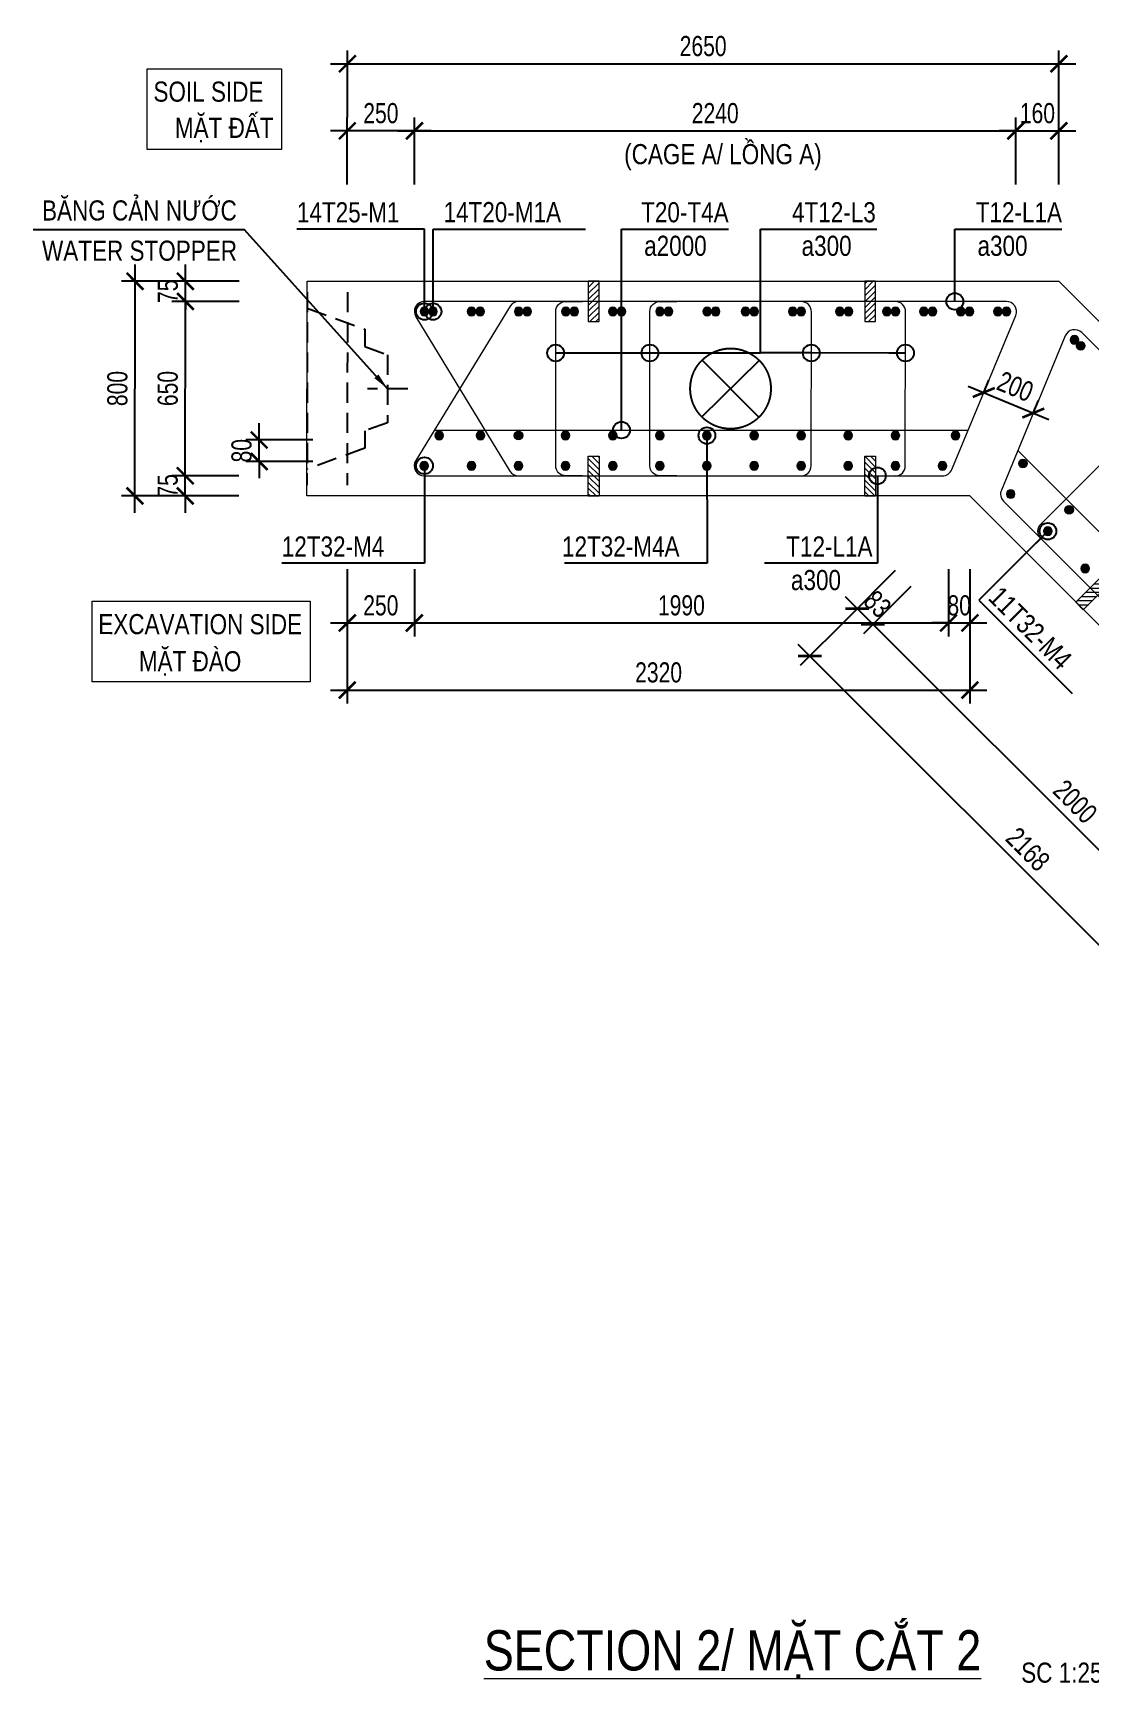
# Model space of a CAD drawing. Header units: millimetres. Extents: x 2611025 to 4139346, y -89870 to 101087.
# Drawn here: x 3181201 to 3196950, y -54575 to -29976 of the extents above; entities that cross this region are included whole.
import ezdxf
from ezdxf.enums import TextEntityAlignment as Align

# ---------------------------------------------------------------- set-up
doc = ezdxf.new("R2010")
doc.units = ezdxf.units.MM
doc.header["$LTSCALE"] = 1200
doc.header["$PDMODE"] = 35
doc.linetypes.add('CENTER', pattern=[2, 1.25, -0.25, 0.25, -0.25])
doc.linetypes.add('HIDDEN', pattern=[0.375, 0.25, -0.125])
for name, color, linetype, lineweight in [('5', 5, 'Continuous', 13), ('BOUND', 3, 'Continuous', 20), ('CWS', 8, 'HIDDEN', 9), ('ENOTE', 2, 'Continuous', 15), ('GRID', 74, 'CENTER', 15), ('LEADER', 8, 'Continuous', 9), ('MCT', 6, 'Continuous', 20), ('TEXTEN', 3, 'Continuous', 13), ('TEXTMA', 2, 'Continuous', 13), ('TEXTVN', 2, 'Continuous', 20), ('TIE', 4, 'Continuous', 13)]:
    doc.layers.add(name, color=color, linetype=linetype, lineweight=lineweight)
for name, color, linetype in [('CDC.02.DIM', 1, 'Continuous'), ('CDC.04.HIDDEN', 8, 'HIDDEN'), ('CDC.11.NOTE', 8, 'Continuous'), ('MIE', 5, 'HIDDEN')]:
    doc.layers.add(name, color=color, linetype=linetype)
doc.styles.add('DB_Arial', font='arial.ttf', dxfattribs={"width": 0.8})
doc.styles.add('SMTEXT', font='arial.ttf', dxfattribs={"width": 0.75})
doc.dimstyles.new('BSV1-100', dxfattribs={"dimtxt": 300, "dimasz": 250, "dimexe": 200, "dimexo": 0, "dimgap": 108, "dimtad": 1, "dimdec": 0, "dimdsep": 46, "dimtxsty": 'SMTEXT', "dimblk": 'ARCHTICK', "dimcen": 100, "dimdle": 250, "dimclrd": 256, "dimclre": 256, "dimclrt": 1, "dimadec": 0, "dimazin": 0, "dimtfac": 1, "dimtdec": 0, "dimtix": 1, "dimtmove": 2, "dimatfit": 3, "dimfxl": 720, "dimfxlon": 1, "dimtolj": 1, "dimtzin": 0, "dimarcsym": 0})
doc.dimstyles.new('BSV25', dxfattribs={"dimtxt": 300, "dimasz": 250, "dimexe": 200, "dimexo": 0, "dimgap": 108, "dimtad": 1, "dimdec": 0, "dimlfac": 0.25, "dimdsep": 46, "dimtxsty": 'SMTEXT', "dimblk": 'ARCHTICK', "dimcen": 100, "dimdle": 250, "dimclrd": 256, "dimclre": 256, "dimclrt": 2, "dimadec": 0, "dimazin": 0, "dimtfac": 1, "dimtdec": 0, "dimtix": 1, "dimtmove": 2, "dimatfit": 3, "dimfxl": 800, "dimfxlon": 1, "dimtolj": 1, "dimtzin": 0, "dimarcsym": 0})

# ---------------------------------------------------------------- blocks, each defined once
blk = doc.blocks.new('cws800')
at = {"layer": 'CDC.04.HIDDEN'}
for p, q in [((-600, 1440), (-600, -1440)), ((0, 1440), (0, -1440))]:
    blk.add_line(p, q, dxfattribs=at)
for points in [[(0, 1200), (-860, 888), (-860, 627), (-1200, 507), (-1200, -507), (-860, -627), (-860, -888), (0, -1200)], [(-1500, 0), (-900, 0)]]:
    blk.add_lwpolyline(points, dxfattribs=at)
blk = doc.blocks.new('mct1')
at = {"lineweight": 9}
h = blk.add_hatch(color=256, dxfattribs=at)
h.dxf.hatch_style = 1
h.paths.add_polyline_path([(-16, 0, 1), (16, 0, 1)])
blk.add_circle((0, 0), 16, dxfattribs=at)
blk = doc.blocks.new('_ArchTick')
at = {"color": 0, "linetype": 'ByBlock', "const_width": 0.15}
blk.add_lwpolyline([(-0.5, -0.5), (0.5, 0.5)], dxfattribs=at)
blk = doc.blocks.new('*D758')
at = {"layer": 'CDC.02.DIM', "lineweight": -2, "transparency": 16777216}
for p, q in [((3195367, -35335), (3195444, -35150)), ((3195136, -35239), (3196337, -35737)), ((3196106, -35641), (3196183, -35456))]:
    blk.add_line(p, q, dxfattribs=at)
at = {"layer": 'Defpoints', "color": 0, "transparency": 16777216}
for p in [(3195367, -35335), (3196106, -35641), (3196106, -35641)]:
    blk.add_point(p, dxfattribs=at)
at = {"layer": 'CDC.02.DIM', "lineweight": -2, "transparency": 16777216, "xscale": 250, "yscale": 250, "zscale": 250}
for p, rotation in [((3195367, -35335), 157.5000000000479), ((3196106, -35641), 337.5000000000479)]:
    blk.add_blockref('_ArchTick', p, dxfattribs=dict(at, rotation=rotation))
at = {"layer": 'CDC.02.DIM', "color": 2, "transparency": 16777216, "insert": (3195837, -35247), "char_height": 300, "attachment_point": 5, "rotation": 337.5, "style": 'SMTEXT'}
blk.add_mtext('\\A1;200', dxfattribs=at)
blk = doc.blocks.new('*D726')
at = {"layer": 'CDC.02.DIM', "lineweight": -2, "transparency": 16777216}
for p, q in [((3185885, -31234), (3185885, -30234)), ((3196487, -31234), (3196487, -30234)), ((3185635, -30434), (3196737, -30434))]:
    blk.add_line(p, q, dxfattribs=at)
at = {"layer": 'Defpoints', "color": 0, "transparency": 16777216}
for p in [(3196487, -30434), (3185885, -33678), (3196487, -33678)]:
    blk.add_point(p, dxfattribs=at)
at = {"layer": 'CDC.02.DIM', "lineweight": -2, "transparency": 16777216, "xscale": 250, "yscale": 250, "zscale": 250, "rotation": 180}
blk.add_blockref('_ArchTick', (3185885, -30434), dxfattribs=at)
at = {"layer": 'CDC.02.DIM', "lineweight": -2, "transparency": 16777216, "xscale": 250, "yscale": 250, "zscale": 250}
blk.add_blockref('_ArchTick', (3196487, -30434), dxfattribs=at)
at = {"layer": 'CDC.02.DIM', "color": 2, "transparency": 16777216, "insert": (3191186, -30172), "char_height": 300, "attachment_point": 5, "style": 'SMTEXT'}
blk.add_mtext('\\A1;2650', dxfattribs=at)
blk = doc.blocks.new('*D727')
at = {"layer": 'CDC.02.DIM', "lineweight": -2, "transparency": 16777216}
for p, q in [((3185883, -38971), (3185883, -39971)), ((3195161, -38971), (3195161, -39971)), ((3185633, -39771), (3195411, -39771))]:
    blk.add_line(p, q, dxfattribs=at)
at = {"layer": 'Defpoints', "color": 0, "transparency": 16777216}
for p in [(3185883, -36878), (3195161, -36878), (3195161, -39771)]:
    blk.add_point(p, dxfattribs=at)
at = {"layer": 'CDC.02.DIM', "lineweight": -2, "transparency": 16777216, "xscale": 250, "yscale": 250, "zscale": 250, "rotation": 180}
blk.add_blockref('_ArchTick', (3185883, -39771), dxfattribs=at)
at = {"layer": 'CDC.02.DIM', "lineweight": -2, "transparency": 16777216, "xscale": 250, "yscale": 250, "zscale": 250}
blk.add_blockref('_ArchTick', (3195161, -39771), dxfattribs=at)
at = {"layer": 'CDC.02.DIM', "color": 2, "transparency": 16777216, "insert": (3190522, -39510), "char_height": 300, "attachment_point": 5, "style": 'SMTEXT'}
blk.add_mtext('\\A1;2320', dxfattribs=at)
blk = doc.blocks.new('*D728')
at = {"layer": 'CDC.02.DIM', "lineweight": -2, "transparency": 16777216}
for p, q in [((3186883, -37971), (3186883, -38971)), ((3194842, -37971), (3194842, -38971)), ((3186633, -38771), (3195092, -38771))]:
    blk.add_line(p, q, dxfattribs=at)
at = {"layer": 'Defpoints', "color": 0, "transparency": 16777216}
for p in [(3186883, -36878), (3194842, -36878), (3194842, -38771)]:
    blk.add_point(p, dxfattribs=at)
at = {"layer": 'CDC.02.DIM', "lineweight": -2, "transparency": 16777216, "xscale": 250, "yscale": 250, "zscale": 250, "rotation": 180}
blk.add_blockref('_ArchTick', (3186883, -38771), dxfattribs=at)
at = {"layer": 'CDC.02.DIM', "lineweight": -2, "transparency": 16777216, "xscale": 250, "yscale": 250, "zscale": 250}
blk.add_blockref('_ArchTick', (3194842, -38771), dxfattribs=at)
at = {"layer": 'CDC.02.DIM', "color": 2, "transparency": 16777216, "insert": (3190862, -38510), "char_height": 300, "attachment_point": 5, "style": 'SMTEXT'}
blk.add_mtext('\\A1;1990', dxfattribs=at)
blk = doc.blocks.new('*D729')
at = {"layer": 'CDC.02.DIM', "lineweight": -2, "transparency": 16777216}
for p, q in [((3185883, -37971), (3185883, -38971)), ((3186883, -37971), (3186883, -38971)), ((3185633, -38771), (3187133, -38771))]:
    blk.add_line(p, q, dxfattribs=at)
at = {"layer": 'Defpoints', "color": 0, "transparency": 16777216}
for p in [(3185883, -36878), (3186883, -36878), (3186883, -38771)]:
    blk.add_point(p, dxfattribs=at)
at = {"layer": 'CDC.02.DIM', "lineweight": -2, "transparency": 16777216, "xscale": 250, "yscale": 250, "zscale": 250, "rotation": 180}
blk.add_blockref('_ArchTick', (3185883, -38771), dxfattribs=at)
at = {"layer": 'CDC.02.DIM', "lineweight": -2, "transparency": 16777216, "xscale": 250, "yscale": 250, "zscale": 250}
blk.add_blockref('_ArchTick', (3186883, -38771), dxfattribs=at)
at = {"layer": 'CDC.02.DIM', "color": 2, "transparency": 16777216, "insert": (3186383, -38510), "char_height": 300, "attachment_point": 5, "style": 'SMTEXT'}
blk.add_mtext('\\A1;250', dxfattribs=at)
blk = doc.blocks.new('*D730')
at = {"layer": 'CDC.02.DIM', "lineweight": -2, "transparency": 16777216}
for p, q in [((3194842, -37971), (3194842, -38971)), ((3195161, -37971), (3195161, -38971)), ((3194842, -38771), (3194592, -38771)), ((3194842, -38771), (3195161, -38771)), ((3195161, -38771), (3195411, -38771))]:
    blk.add_line(p, q, dxfattribs=at)
at = {"layer": 'Defpoints', "color": 0, "transparency": 16777216}
for p in [(3194842, -36878), (3195161, -36878), (3195161, -38771)]:
    blk.add_point(p, dxfattribs=at)
at = {"layer": 'CDC.02.DIM', "lineweight": -2, "transparency": 16777216, "xscale": 250, "yscale": 250, "zscale": 250}
blk.add_blockref('_ArchTick', (3194842, -38771), dxfattribs=at)
at = {"layer": 'CDC.02.DIM', "lineweight": -2, "transparency": 16777216, "xscale": 250, "yscale": 250, "zscale": 250, "rotation": 180}
blk.add_blockref('_ArchTick', (3195161, -38771), dxfattribs=at)
at = {"layer": 'CDC.02.DIM', "color": 2, "transparency": 16777216, "insert": (3195001, -38510), "char_height": 300, "attachment_point": 5, "style": 'SMTEXT'}
blk.add_mtext('\\A1;80', dxfattribs=at)
blk = doc.blocks.new('*D731')
at = {"layer": 'CDC.02.DIM', "lineweight": -2, "transparency": 16777216}
for p, q in [((3186885, -32234), (3186885, -31234)), ((3195846, -32234), (3195846, -31234)), ((3186635, -31434), (3196096, -31434))]:
    blk.add_line(p, q, dxfattribs=at)
at = {"layer": 'Defpoints', "color": 0, "transparency": 16777216}
for p in [(3195846, -31434), (3186885, -33678), (3195846, -33678)]:
    blk.add_point(p, dxfattribs=at)
at = {"layer": 'CDC.02.DIM', "lineweight": -2, "transparency": 16777216, "xscale": 250, "yscale": 250, "zscale": 250, "rotation": 180}
blk.add_blockref('_ArchTick', (3186885, -31434), dxfattribs=at)
at = {"layer": 'CDC.02.DIM', "lineweight": -2, "transparency": 16777216, "xscale": 250, "yscale": 250, "zscale": 250}
blk.add_blockref('_ArchTick', (3195846, -31434), dxfattribs=at)
at = {"layer": 'CDC.02.DIM', "color": 2, "transparency": 16777216, "insert": (3191366, -31172), "char_height": 300, "attachment_point": 5, "style": 'SMTEXT'}
blk.add_mtext('\\A1;2240', dxfattribs=at)
blk = doc.blocks.new('*D732')
at = {"layer": 'CDC.02.DIM', "lineweight": -2, "transparency": 16777216}
for p, q in [((3185884, -32234), (3185884, -31234)), ((3186885, -32234), (3186885, -31234)), ((3187135, -31434), (3185634, -31434))]:
    blk.add_line(p, q, dxfattribs=at)
at = {"layer": 'Defpoints', "color": 0, "transparency": 16777216}
for p in [(3185884, -31434), (3185884, -34677), (3186885, -34678)]:
    blk.add_point(p, dxfattribs=at)
at = {"layer": 'CDC.02.DIM', "lineweight": -2, "transparency": 16777216, "xscale": 250, "yscale": 250, "zscale": 250, "rotation": 180}
blk.add_blockref('_ArchTick', (3185884, -31434), dxfattribs=at)
at = {"layer": 'CDC.02.DIM', "lineweight": -2, "transparency": 16777216, "xscale": 250, "yscale": 250, "zscale": 250}
blk.add_blockref('_ArchTick', (3186885, -31434), dxfattribs=at)
at = {"layer": 'CDC.02.DIM', "color": 2, "transparency": 16777216, "insert": (3186384, -31172), "char_height": 300, "attachment_point": 5, "style": 'SMTEXT'}
blk.add_mtext('\\A1;250', dxfattribs=at)
blk = doc.blocks.new('*D733')
at = {"layer": 'CDC.02.DIM', "lineweight": -2, "transparency": 16777216}
for p, q in [((3195846, -32234), (3195846, -31234)), ((3196487, -32234), (3196487, -31234)), ((3195846, -31434), (3195596, -31434)), ((3195846, -31434), (3196487, -31434)), ((3196487, -31434), (3196737, -31434))]:
    blk.add_line(p, q, dxfattribs=at)
at = {"layer": 'Defpoints', "color": 0, "transparency": 16777216}
for p in [(3196487, -31434), (3195846, -33678), (3196487, -33678)]:
    blk.add_point(p, dxfattribs=at)
at = {"layer": 'CDC.02.DIM', "lineweight": -2, "transparency": 16777216, "xscale": 250, "yscale": 250, "zscale": 250}
blk.add_blockref('_ArchTick', (3195846, -31434), dxfattribs=at)
at = {"layer": 'CDC.02.DIM', "lineweight": -2, "transparency": 16777216, "xscale": 250, "yscale": 250, "zscale": 250, "rotation": 180}
blk.add_blockref('_ArchTick', (3196487, -31434), dxfattribs=at)
at = {"layer": 'CDC.02.DIM', "color": 2, "transparency": 16777216, "insert": (3196167, -31172), "char_height": 300, "attachment_point": 5, "style": 'SMTEXT'}
blk.add_mtext('\\A1;160', dxfattribs=at)
blk = doc.blocks.new('*D734')
at = {"layer": 'CDC.02.DIM', "lineweight": -2, "transparency": 16777216}
for p, q in [((3198256, -31908), (3198963, -31201)), ((3198645, -31166), (3206918, -39439)), ((3206176, -39828), (3206883, -39121))]:
    blk.add_line(p, q, dxfattribs=at)
at = {"layer": 'Defpoints', "color": 0, "transparency": 16777216}
for p in [(3196487, -33678), (3206741, -39262), (3204406, -41597)]:
    blk.add_point(p, dxfattribs=at)
at = {"layer": 'CDC.02.DIM', "lineweight": -2, "transparency": 16777216, "xscale": 250, "yscale": 250, "zscale": 250}
for p, rotation in [((3198822, -31343), 135.0000000000034), ((3206741, -39262), 315.0000000000034)]:
    blk.add_blockref('_ArchTick', p, dxfattribs=dict(at, rotation=rotation))
at = {"layer": 'CDC.02.DIM', "color": 2, "transparency": 16777216, "insert": (3202966, -35118), "char_height": 300, "attachment_point": 5, "rotation": 315, "style": 'SMTEXT'}
blk.add_mtext('\\A1;2800', dxfattribs=at)
blk = doc.blocks.new('*D735')
at = {"layer": 'CDC.02.DIM', "lineweight": -2, "transparency": 16777216}
for p, q in [((3198008, -33075), (3198716, -32368)), ((3198397, -32333), (3205765, -39700)), ((3205023, -40089), (3205730, -39382))]:
    blk.add_line(p, q, dxfattribs=at)
at = {"layer": 'Defpoints', "color": 0, "transparency": 16777216}
for p in [(3196687, -34397), (3205588, -39524), (3203703, -41409)]:
    blk.add_point(p, dxfattribs=at)
at = {"layer": 'CDC.02.DIM', "lineweight": -2, "transparency": 16777216, "xscale": 250, "yscale": 250, "zscale": 250}
for p, rotation in [((3198574, -32509), 135.0000000000034), ((3205588, -39524), 315.0000000000034)]:
    blk.add_blockref('_ArchTick', p, dxfattribs=dict(at, rotation=rotation))
at = {"layer": 'CDC.02.DIM', "color": 2, "transparency": 16777216, "insert": (3202266, -35832), "char_height": 300, "attachment_point": 5, "rotation": 315, "style": 'SMTEXT'}
blk.add_mtext('\\A1;2480', dxfattribs=at)
blk = doc.blocks.new('*D736')
at = {"layer": 'CDC.02.DIM', "lineweight": -2, "transparency": 16777216}
for p, q in [((3197549, -32615), (3198256, -31908)), ((3198115, -32050), (3197938, -31873)), ((3198574, -32509), (3198115, -32050)), ((3198008, -33075), (3198716, -32368)), ((3198574, -32509), (3198751, -32686))]:
    blk.add_line(p, q, dxfattribs=at)
at = {"layer": 'Defpoints', "color": 0, "transparency": 16777216}
for p in [(3198115, -32050), (3196487, -33678), (3196687, -34397)]:
    blk.add_point(p, dxfattribs=at)
at = {"layer": 'CDC.02.DIM', "lineweight": -2, "transparency": 16777216, "xscale": 250, "yscale": 250, "zscale": 250}
for p, rotation in [((3198115, -32050), 315.0000000000034), ((3198574, -32509), 135.0000000000034)]:
    blk.add_blockref('_ArchTick', p, dxfattribs=dict(at, rotation=rotation))
at = {"layer": 'CDC.02.DIM', "color": 2, "transparency": 16777216, "insert": (3198529, -32095), "char_height": 300, "attachment_point": 5, "rotation": 315, "style": 'SMTEXT'}
blk.add_mtext('\\A1;162', dxfattribs=at)
blk = doc.blocks.new('*D738')
at = {"layer": 'CDC.02.DIM', "lineweight": -2, "transparency": 16777216}
for p, q in [((3193341, -38698), (3192633, -39405)), ((3192598, -39087), (3199083, -45572)), ((3199472, -44830), (3198765, -45537))]:
    blk.add_line(p, q, dxfattribs=at)
at = {"layer": 'Defpoints', "color": 0, "transparency": 16777216}
for p in [(3195161, -36878), (3201293, -43009), (3198906, -45396)]:
    blk.add_point(p, dxfattribs=at)
at = {"layer": 'CDC.02.DIM', "lineweight": -2, "transparency": 16777216, "xscale": 250, "yscale": 250, "zscale": 250}
for p, rotation in [((3192775, -39264), 135.0000000000034), ((3198906, -45396), 315.0000000000034)]:
    blk.add_blockref('_ArchTick', p, dxfattribs=dict(at, rotation=rotation))
at = {"layer": 'CDC.02.DIM', "color": 2, "transparency": 16777216, "insert": (3196025, -42145), "char_height": 300, "attachment_point": 5, "rotation": 315, "style": 'SMTEXT'}
blk.add_mtext('\\A1;2168', dxfattribs=at)
blk = doc.blocks.new('*D739')
at = {"layer": 'CDC.02.DIM', "lineweight": -2, "transparency": 16777216}
for p, q in [((3194282, -38226), (3193575, -38933)), ((3193540, -38615), (3199551, -44626)), ((3199939, -43883), (3199232, -44590))]:
    blk.add_line(p, q, dxfattribs=at)
at = {"layer": 'Defpoints', "color": 0, "transparency": 16777216}
for p in [(3195626, -36882), (3201284, -42539), (3199374, -44449)]:
    blk.add_point(p, dxfattribs=at)
at = {"layer": 'CDC.02.DIM', "lineweight": -2, "transparency": 16777216, "xscale": 250, "yscale": 250, "zscale": 250}
for p, rotation in [((3193716, -38791), 135.0000000000034), ((3199374, -44449), 315.0000000000034)]:
    blk.add_blockref('_ArchTick', p, dxfattribs=dict(at, rotation=rotation))
at = {"layer": 'CDC.02.DIM', "color": 2, "transparency": 16777216, "insert": (3196730, -41435), "char_height": 300, "attachment_point": 5, "rotation": 315, "style": 'SMTEXT'}
blk.add_mtext('\\A1;2000', dxfattribs=at)
blk = doc.blocks.new('*D741')
at = {"layer": 'CDC.02.DIM', "lineweight": -2, "transparency": 16777216}
for p, q in [((3194048, -37991), (3193341, -38698)), ((3194282, -38226), (3193575, -38933)), ((3193482, -38557), (3193305, -38380)), ((3193482, -38557), (3193716, -38791)), ((3193716, -38791), (3193893, -38968))]:
    blk.add_line(p, q, dxfattribs=at)
at = {"layer": 'Defpoints', "color": 0, "transparency": 16777216}
for p in [(3195161, -36878), (3195626, -36882), (3193716, -38791)]:
    blk.add_point(p, dxfattribs=at)
at = {"layer": 'CDC.02.DIM', "lineweight": -2, "transparency": 16777216, "xscale": 250, "yscale": 250, "zscale": 250}
for p, rotation in [((3193482, -38557), 315.0000000000034), ((3193716, -38791), 135.0000000000034)]:
    blk.add_blockref('_ArchTick', p, dxfattribs=dict(at, rotation=rotation))
at = {"layer": 'CDC.02.DIM', "color": 2, "transparency": 16777216, "insert": (3193784, -38489), "char_height": 300, "attachment_point": 5, "rotation": 315, "style": 'SMTEXT'}
blk.add_mtext('\\A1;83', dxfattribs=at)
blk = doc.blocks.new('*D750')
at = {"layer": 'CDC.02.DIM', "lineweight": -2, "transparency": 16777216}
for p, q in [((3182719, -37127), (3182721, -33427)), ((3183521, -33677), (3182521, -33676)), ((3183519, -36877), (3182519, -36876))]:
    blk.add_line(p, q, dxfattribs=at)
at = {"layer": 'Defpoints', "color": 0, "transparency": 16777216}
for p in [(3182721, -33677), (3185285, -33678), (3185283, -36878)]:
    blk.add_point(p, dxfattribs=at)
at = {"layer": 'CDC.02.DIM', "lineweight": -2, "transparency": 16777216, "xscale": 250, "yscale": 250, "zscale": 250}
for p, rotation in [((3182721, -33677), 89.96419014294348), ((3182719, -36877), 269.9641901429435)]:
    blk.add_blockref('_ArchTick', p, dxfattribs=dict(at, rotation=rotation))
at = {"layer": 'CDC.02.DIM', "color": 2, "transparency": 16777216, "insert": (3182459, -35276), "char_height": 300, "attachment_point": 5, "rotation": 89.9642, "style": 'SMTEXT'}
blk.add_mtext('\\A1;800', dxfattribs=at)
blk = doc.blocks.new('*D751')
at = {"layer": 'CDC.02.DIM', "lineweight": -2, "transparency": 16777216}
for p, q in [((3183469, -36577), (3183469, -36327)), ((3184269, -36578), (3183269, -36577)), ((3183469, -36877), (3183469, -36577)), ((3184269, -36877), (3183269, -36876)), ((3183469, -36877), (3183469, -37127))]:
    blk.add_line(p, q, dxfattribs=at)
at = {"layer": 'Defpoints', "color": 0, "transparency": 16777216}
for p in [(3183469, -36577), (3185283, -36578), (3185283, -36878)]:
    blk.add_point(p, dxfattribs=at)
at = {"layer": 'CDC.02.DIM', "lineweight": -2, "transparency": 16777216, "xscale": 250, "yscale": 250, "zscale": 250}
for p, rotation in [((3183469, -36577), 269.9641901429435), ((3183469, -36877), 89.96419014294348)]:
    blk.add_blockref('_ArchTick', p, dxfattribs=dict(at, rotation=rotation))
at = {"layer": 'CDC.02.DIM', "color": 2, "transparency": 16777216, "insert": (3183208, -36727), "char_height": 300, "attachment_point": 5, "rotation": 89.9642, "style": 'SMTEXT'}
blk.add_mtext('\\A1;75', dxfattribs=at)
blk = doc.blocks.new('*D752')
at = {"layer": 'CDC.02.DIM', "lineweight": -2, "transparency": 16777216}
for p, q in [((3183469, -36827), (3183471, -33727)), ((3184271, -33977), (3183271, -33976)), ((3184269, -36577), (3183269, -36576))]:
    blk.add_line(p, q, dxfattribs=at)
at = {"layer": 'Defpoints', "color": 0, "transparency": 16777216}
for p in [(3183471, -33977), (3185285, -33978), (3185283, -36578)]:
    blk.add_point(p, dxfattribs=at)
at = {"layer": 'CDC.02.DIM', "lineweight": -2, "transparency": 16777216, "xscale": 250, "yscale": 250, "zscale": 250}
for p, rotation in [((3183471, -33977), 89.96419014294348), ((3183469, -36577), 269.9641901429435)]:
    blk.add_blockref('_ArchTick', p, dxfattribs=dict(at, rotation=rotation))
at = {"layer": 'CDC.02.DIM', "color": 2, "transparency": 16777216, "insert": (3183209, -35276), "char_height": 300, "attachment_point": 5, "rotation": 89.9642, "style": 'SMTEXT'}
blk.add_mtext('\\A1;650', dxfattribs=at)
blk = doc.blocks.new('*D753')
at = {"layer": 'CDC.02.DIM', "lineweight": -2, "transparency": 16777216}
for p, q in [((3183471, -33677), (3183471, -33427)), ((3184271, -33677), (3183271, -33676)), ((3183471, -33977), (3183471, -33677)), ((3184271, -33977), (3183271, -33976)), ((3183471, -33977), (3183470, -34227))]:
    blk.add_line(p, q, dxfattribs=at)
at = {"layer": 'Defpoints', "color": 0, "transparency": 16777216}
for p in [(3183471, -33677), (3185285, -33678), (3185285, -33978)]:
    blk.add_point(p, dxfattribs=at)
at = {"layer": 'CDC.02.DIM', "lineweight": -2, "transparency": 16777216, "xscale": 250, "yscale": 250, "zscale": 250}
for p, rotation in [((3183471, -33677), 269.9641901429435), ((3183471, -33977), 89.96419014294348)]:
    blk.add_blockref('_ArchTick', p, dxfattribs=dict(at, rotation=rotation))
at = {"layer": 'CDC.02.DIM', "color": 2, "transparency": 16777216, "insert": (3183210, -33826), "char_height": 300, "attachment_point": 5, "rotation": 89.9642, "style": 'SMTEXT'}
blk.add_mtext('\\A1;75', dxfattribs=at)
blk = doc.blocks.new('tremie')
at = {"layer": 'MIE', "color": 74, "ltscale": 1000}
for p, q in [((424, -424), (-424, 424)), ((424, 424), (-424, -424))]:
    blk.add_line(p, q, dxfattribs=at)
at = {"layer": 'MIE', "ltscale": 500}
blk.add_circle((0, 0), 600, dxfattribs=at)
blk = doc.blocks.new('*D724')
at = {"layer": 'CDC.02.DIM', "lineweight": -2, "transparency": 16777216}
for p, q in [((3184570, -36043), (3184570, -35793)), ((3185370, -36043), (3184370, -36043)), ((3184570, -36363), (3184570, -36043)), ((3185370, -36363), (3184370, -36363)), ((3184570, -36363), (3184570, -36613))]:
    blk.add_line(p, q, dxfattribs=at)
at = {"layer": 'Defpoints', "color": 0, "transparency": 16777216}
for p in [(3184570, -36043), (3185814, -36043), (3185814, -36363)]:
    blk.add_point(p, dxfattribs=at)
at = {"layer": 'CDC.02.DIM', "lineweight": -2, "transparency": 16777216, "xscale": 250, "yscale": 250, "zscale": 250}
for p, rotation in [((3184570, -36043), 270), ((3184570, -36363), 90)]:
    blk.add_blockref('_ArchTick', p, dxfattribs=dict(at, rotation=rotation))
at = {"layer": 'CDC.02.DIM', "color": 2, "transparency": 16777216, "insert": (3184309, -36203), "char_height": 300, "attachment_point": 5, "rotation": 90, "style": 'SMTEXT'}
blk.add_mtext('\\A1;80', dxfattribs=at)
blk = doc.blocks.new('sp')
at = {"layer": '5', "lineweight": 20}
h = blk.add_hatch(dxfattribs=at)
h.set_pattern_fill('ANSI31', color=256, scale=500)
h.set_pattern_definition([(45, (0, 0), (-44.194, 44.194), [])])
h.paths.add_polyline_path([(80, 300), (-80, 300), (-80, -300), (80, -300)])
blk.add_lwpolyline([(-80, -300), (80, -300), (80, 300), (-80, 300)], close=True, dxfattribs=at)

msp = doc.modelspace()

# ---------------------------------------------------------------- linework, layer by layer
at = {"layer": 'BOUND'}
msp.add_lwpolyline([(3201952.9, -52984.3), (3201292.7, -43009.3), (3195161.1, -36877.7), (3185282.8, -36877.7), (3185284.8, -33677.7), (3196486.6, -33677.7), (3204406.2, -41597.3), (3205145.9, -52772.8)], close=True, dxfattribs=at)
at = {"layer": 'TEXTEN'}
msp.add_lwpolyline([(3182902, -31710), (3182902, -30510), (3184902, -30510), (3184902, -31710)], close=True, dxfattribs=at)
at = {"layer": 'TEXTEN', "elevation": 0}
msp.add_lwpolyline([(3182080.8, -39648.5), (3182080.8, -38448.5), (3185330.8, -38448.5), (3185330.8, -39648.5)], close=True, dxfattribs=at)
at = {"layer": 'TIE'}
for p, q in [((3187180.1, -35895.8), (3195134.9, -35895.8)), ((3201945.9, -42273.8), (3195874, -36201.9))]:
    msp.add_line(p, q, dxfattribs=at)
for points in [[(3189087, -33977.7), (3188436.7, -33977.7, 0.2612456), (3188308.7, -34049.5), (3186902.8, -36349.5, 0.5857339), (3187030.8, -36577.7), (3194752.2, -36577.7, 0.3033467), (3194890.8, -36485.1), (3195843.5, -34185.1)], [(3195843.5, -34185.1, 0.5345111), (3195704.9, -33977.7), (3187032.8, -33977.7, 0.5853086), (3186904.7, -34205.8), (3188306.6, -36505.8, 0.261584), (3188434.7, -36577.7), (3189087, -36577.7)], [(3189388.6, -36577.7), (3189138.6, -36577.7, -0.4142136), (3188988.6, -36427.7), (3188988.6, -34127.7, -0.4142136), (3189138.6, -33977.7), (3189388.6, -33977.7)], [(3190792.5, -36577.7), (3190542.5, -36577.7, -0.4142136), (3190392.5, -36427.7), (3190392.5, -34127.7, -0.4142136), (3190542.5, -33977.7), (3190792.5, -33977.7)], [(3192394.1, -36579.7), (3192644.1, -36580.1, 0.4142136), (3192794.4, -36430.4), (3192798.4, -34130.4, 0.4142136), (3192648.6, -33980.1), (3192398.6, -33979.7)], [(3193798, -36579.7), (3194048, -36580.1, 0.4142136), (3194198.3, -36430.4), (3194202.3, -34130.4, 0.4142136), (3194052.5, -33980.1), (3193802.5, -33979.7)], [(3196393.9, -37686.2), (3196217.1, -37509.4, -0.4142136), (3196217.1, -37297.2), (3197843.4, -35670.9, -0.4142136), (3198055.6, -35670.9), (3198232.3, -35847.7)]]:
    msp.add_lwpolyline(points, format="xyb", dxfattribs=at)
msp.add_lwpolyline([(3203659, -41274.3), (3196827.2, -34442.6, 0.5345111), (3196582.6, -34491.3), (3195629.9, -36791.3, 0.3033467), (3195662.4, -36954.7), (3201209, -42501.3, 0.3123963), (3201377, -42531.8), (3203614.8, -41517, 0.5239299)], format="xyb", close=True, dxfattribs=at)

# ---------------------------------------------------------------- block references
at = {"layer": 'CWS', "xscale": -1, "rotation": 359.9641901424777}
msp.add_blockref('cws800', (3185283.8, -35277.7), dxfattribs=at)
at = {"layer": 'ENOTE'}
for p in [(3189554.6, -33977.7), (3193674.2, -33977.7)]:
    msp.add_blockref('sp', p, dxfattribs=at)
at = {"layer": 'ENOTE', "xscale": -1, "rotation": 180}
for p in [(3189554.6, -36583.1), (3193674.2, -36583.1)]:
    msp.add_blockref('sp', p, dxfattribs=at)
at = {"layer": 'ENOTE', "rotation": 134.9999999999737}
msp.add_blockref('sp', (3197006.6, -38306.6), dxfattribs=at)
at = {"layer": 'GRID', "rotation": 269.672406155841}
msp.add_blockref('tremie', (3191594.4, -35277.7), dxfattribs=at)
at = {"layer": 'MCT'}
for p, xscale, yscale, zscale, rotation in [((3187032.8, -34127.7), -4, 4, 4, 180), ((3187160.8, -34127.7), -4, 4, 4, 180), ((3187734.7, -34127.7), -4, 4, 4, 180), ((3187862.7, -34127.7), -4, 4, 4, 180), ((3188436.7, -34127.7), -4, 4, 4, 180), ((3188564.7, -34127.7), -4, 4, 4, 180), ((3189138.6, -34127.7), -4, 4, 4, 180), ((3189266.6, -34127.7), -4, 4, 4, 180), ((3189840.6, -34127.7), -4, 4, 4, 180), ((3189968.6, -34127.7), -4, 4, 4, 180), ((3190542.5, -34127.7), -4, 4, 4, 180), ((3190670.5, -34127.7), -4, 4, 4, 180), ((3191244.5, -34127.7), -4, 4, 4, 180), ((3191372.5, -34127.7), -4, 4, 4, 180), ((3191818.4, -34127.7), -4, 4, 4, 180), ((3191946.4, -34127.7), -4, 4, 4, 180), ((3192520.4, -34127.7), -4, 4, 4, 180), ((3192648.4, -34127.7), -4, 4, 4, 180), ((3193222.3, -34127.7), -4, 4, 4, 180), ((3193350.3, -34127.7), -4, 4, 4, 180), ((3193924.3, -34127.7), -4, 4, 4, 180), ((3194052.3, -34127.7), -4, 4, 4, 180), ((3194475.1, -34127.7), -4, 4, 4, 180), ((3194603.1, -34127.7), -4, 4, 4, 180), ((3195026, -34127.7), -4, 4, 4, 180), ((3195154, -34127.7), -4, 4, 4, 180), ((3195576.9, -34127.7), -4, 4, 4, 180), ((3195704.9, -34127.7), -4, 4, 4, 180), ((3196721.2, -34548.7), -4, 4, 4, 180), ((3196811.7, -34639.2), 4, 4, 4, 134.9999999999581), ((3187252.3, -35977.1), -4, 4, 4, 180), ((3187868.9, -35977.1), -4, 4, 4, 180), ((3189136.6, -35977.1), -4, 4, 4, 180), ((3189838.6, -35977.1), -4, 4, 4, 180), ((3190540.5, -35977.1), -4, 4, 4, 180), ((3191242.5, -35977.1), -4, 4, 4, 180), ((3191944.4, -35977.1), -4, 4, 4, 180), ((3192646.4, -35977.1), -4, 4, 4, 180), ((3193348.3, -35977.1), -4, 4, 4, 180), ((3194050.3, -35977.1), -4, 4, 4, 180), ((3194946.9, -35977.1), -4, 4, 4, 180), ((3187030.8, -36427.7), -4, 4, 4, 180), ((3187732.7, -36427.7), -4, 4, 4, 180), ((3188434.7, -36427.7), -4, 4, 4, 180), ((3189136.6, -36427.7), -4, 4, 4, 180), ((3189838.6, -36427.7), -4, 4, 4, 180), ((3190540.5, -36427.7), -4, 4, 4, 180), ((3191242.5, -36427.7), -4, 4, 4, 180), ((3191944.4, -36427.7), -4, 4, 4, 180), ((3192646.4, -36427.7), -4, 4, 4, 180), ((3193348.3, -36427.7), -4, 4, 4, 180), ((3194050.3, -36427.7), -4, 4, 4, 180), ((3194752.2, -36427.7), -4, 4, 4, 180), ((3195951.7, -36394.6), 3.999999999999999, 3.999999999999999, 3.999999999999999, 134.999999999956), ((3195768.5, -36848.7), -4, 4, 4, 180), ((3196641.7, -37084.7), 3.999999999999999, 3.999999999999999, 3.999999999999999, 134.999999999956), ((3196323.1, -37403.3), -4, 4, 4, 180), ((3196877.8, -37958), -4, 4, 4, 180)]:
    msp.add_blockref('mct1', p, dxfattribs=dict(at, xscale=xscale, yscale=yscale, zscale=zscale, rotation=rotation))
at = {"layer": 'MCT', "xscale": 4, "yscale": 4, "zscale": 4}
msp.add_blockref('mct1', (3188434.7, -35977.1), dxfattribs=at)

# ---------------------------------------------------------------- texts
at = {"layer": 'TEXTEN', "style": 'DB_Arial', "width": 0.8}
for s, p in [('T20-T4A', (3191565.8, -32797.7)), ('4T12-L3', (3193758.7, -32797.7)), ('T12-L1A', (3196533.1, -32797.7)), ('a300', (3193398.6, -33297.7)), ('T12-L1A', (3193709.9, -37781.1))]:
    msp.add_text(s, height=300, rotation=360, dxfattribs=at).set_placement(p, align=Align.RIGHT)
for s, p in [('a2000', (3190307, -33297.7)), ('a300', (3195274.3, -33297.7)), ('a300', (3192494.5, -38281.1))]:
    msp.add_text(s, height=300, rotation=360, dxfattribs=at).set_placement(p)
at = {"layer": 'TEXTMA', "style": 'DB_Arial', "width": 0.8}
for s, rotation, p in [('BĂNG CẢN NƯỚC', 360, (3181334.9, -32770.9)), ('14T25-M1', 360, (3185133.2, -32798.5)), ('WATER STOPPER', 360, (3181334.9, -33370.9)), ('12T32-M4', 360, (3184907.3, -37781.1)), ('12T32-M4A', 360, (3189082.5, -37781.1)), ('11T32-M4', 315, (3195416.2, -38412.2))]:
    msp.add_text(s, height=300, rotation=rotation, dxfattribs=at).set_placement(p)
msp.add_text('14T20-M1A', height=300, dxfattribs=at).set_placement((3187317.7, -32795.9))
at = {"layer": 'TEXTVN', "style": 'DB_Arial', "width": 0.8}
msp.add_text('SOIL SIDE', height=300, rotation=359.96419, dxfattribs=at).set_placement((3184634.3, -31000.4, 0), align=Align.RIGHT)
for s, rotation, p in [('MẶT ĐẤT', 359.96419, (3183313.9, -31538.6)), ('(CAGE A/ LỒNG A)', 360, (3190009.3, -31931.7, 0)), ('EXCAVATION SIDE', 359.96419, (3182173.4, -38937.9)), ('MẶT ĐÀO', 359.96419, (3182777.5, -39490.9))]:
    msp.add_text(s, height=300, rotation=rotation, dxfattribs=at).set_placement(p)
at = {"layer": 'TEXTVN', "lineweight": 20, "style": 'DB_Arial', "width": 0.8}
msp.add_text('%%USECTION 2/ MẶT CẮT 2', height=600, dxfattribs=at).set_placement((3195330.4, -54388.1), align=Align.RIGHT)
msp.add_text('SC 1:25 / TL 1:25', height=300, dxfattribs=at).set_placement((3195925.4, -54570.3))

# ---------------------------------------------------------------- dimensions: what is measured, and where the dimension line sits
at = {"layer": 'CDC.02.DIM'}
for base, p1, p2, picture, middle in [((3196486.6, -30433.5), (3185884.7, -33677.7), (3196486.6, -33677.7), '*D726', (3191185.6, -30172.4)), ((3185884.1, -31433.5), (3186884.7, -34677.7), (3185884.1, -34677.1), '*D732', (3186384.4, -31172.4)), ((3195846.4, -31433.5), (3186884.7, -33677.7), (3195846.4, -33677.7), '*D731', (3191365.5, -31172.4)), ((3196486.6, -31433.5), (3195846.4, -33677.7), (3196486.6, -33677.7), '*D733', (3196166.5, -31172.4)), ((3195161.1, -39771), (3185882.9, -36877.7), (3195161.1, -36877.7), '*D727', (3190522, -39509.7)), ((3186882.9, -38771), (3185883.5, -36877.7), (3186882.9, -36877.7), '*D729', (3186383.2, -38509.8)), ((3194841.6, -38771), (3186882.9, -36877.7), (3194841.6, -36877.7), '*D728', (3190862.2, -38509.8)), ((3195161.1, -38771), (3194841.6, -36877.7), (3195161.1, -36877.7), '*D730', (3195001.3, -38509.8))]:
    dim = msp.add_linear_dim(base=base, p1=p1, p2=p2, dimstyle='BSV25', dxfattribs=at)
    dim.commit()
    dim.dimension.update_dxf_attribs({"geometry": picture, "text_midpoint": middle})
for base, p1, p2, angle, picture, middle in [((3206741.2, -39262.3), (3196486.6, -33677.7), (3204406.2, -41597.3), 315, '*D734', (3202966.1, -35117.8)), ((3198114.5283, -32049.7938), (3196686.9623, -34396.5865), (3196486.6199, -33677.7022), 315, '*D736', (3198529.0114, -32094.924)), ((3205588.3, -39523.6), (3196687, -34396.6), (3203702.6, -41409.3), 315, '*D735', (3202265.9, -35831.8)), ((3182720.8, -33676.5), (3185282.8, -36878.1), (3185284.8, -33678.1), 89.96419, '*D750', (3182458.6, -35276.4)), ((3183470.8, -33676.6), (3185284.6, -33977.7), (3185284.8, -33677.7), 89.96419, '*D753', (3183210.1, -33826.4)), ((3183470.6, -33976.6), (3185283, -36577.7), (3185284.6, -33977.7), 89.96419, '*D752', (3183208.6, -35276.4)), ((3184570, -36042.6), (3185814.1, -36362.6), (3185814.1, -36042.6), 270, '*D724', (3184308.8, -36202.6)), ((3183469, -36577), (3185282.8, -36877.7), (3185283, -36578.1), 89.96419, '*D751', (3183208.3, -36726.6)), ((3198906.4, -45395.6), (3195161.1, -36877.7), (3201292.7, -43009.3), 315, '*D738', (3196025.3, -42145.1)), ((3193716.4, -38791.4), (3195161.1, -36877.7), (3195625.6, -36882.2), 315, '*D741', (3193783.9, -38489.4)), ((3199373.8, -44448.8), (3195625.6, -36882.2), (3201284, -42538.6), 315, '*D739', (3196729.8, -41435.4))]:
    dim = msp.add_linear_dim(base=base, p1=p1, p2=p2, angle=angle, dimstyle='BSV25', dxfattribs=at)
    dim.commit()
    dim.dimension.update_dxf_attribs({"geometry": picture, "text_midpoint": middle})
dim = msp.add_aligned_dim(p1=(3195367.1, -35335.1), p2=(3196106.2, -35641.3), distance=0, dimstyle='BSV25', dxfattribs=at)
dim.commit()
dim.dimension.update_dxf_attribs({"geometry": '*D758', "text_midpoint": (3195836.6, -35246.9)})

# ---------------------------------------------------------------- leaders
at = {"layer": 'CDC.11.NOTE'}
msp.add_leader([(3186483.8, -35278.9), (3184354, -32911.2), (3181200.5, -32911.2)], dimstyle='BSV1-100', override={"dimgap": 108, "dimtad": 0}, dxfattribs=at)
at = {"layer": 'LEADER'}
for points in [[(3187033.2, -34128.5), (3187033.2, -32898.5), (3185133.2, -32898.5)], [(3187160.8, -34129), (3187160.8, -32898.5), (3189435.3, -32898.5)], [(3188988.6, -34746), (3192040.6, -34746), (3192040.6, -32897.7), (3193773.2, -32897.7)], [(3189968.9, -35895.8), (3189968.9, -32897.7), (3191565.8, -32897.7)], [(3190392.5, -34746), (3192040.6, -34746), (3192040.6, -32897.7), (3193773.2, -32897.7)], [(3194201.2, -34746.3), (3192040.6, -34746), (3192040.6, -32897.7), (3193773.2, -32897.7)], [(3192797.3, -34746.1), (3192040.6, -34746), (3192040.6, -32897.7), (3193773.2, -32897.7)], [(3194936.2, -33977.7), (3194936.2, -32897.7), (3196533.1, -32897.7)], [(3191242.5, -35977.1), (3191245, -37881.1), (3189119, -37881.1)], [(3187033.3, -36426.4), (3187033.3, -37881.1), (3184907.3, -37881.1)], [(3193782.8, -36577.7), (3193782.8, -37881.1), (3192101.5, -37881.1)], [(3196323.1, -37403.3), (3195294.5, -38431.9), (3196687, -39824.4)]]:
    msp.add_leader(points, dimstyle='BSV25', override={"dimldrblk": 'Origin'}, dxfattribs=at)

doc.saveas('drawing.dxf')
